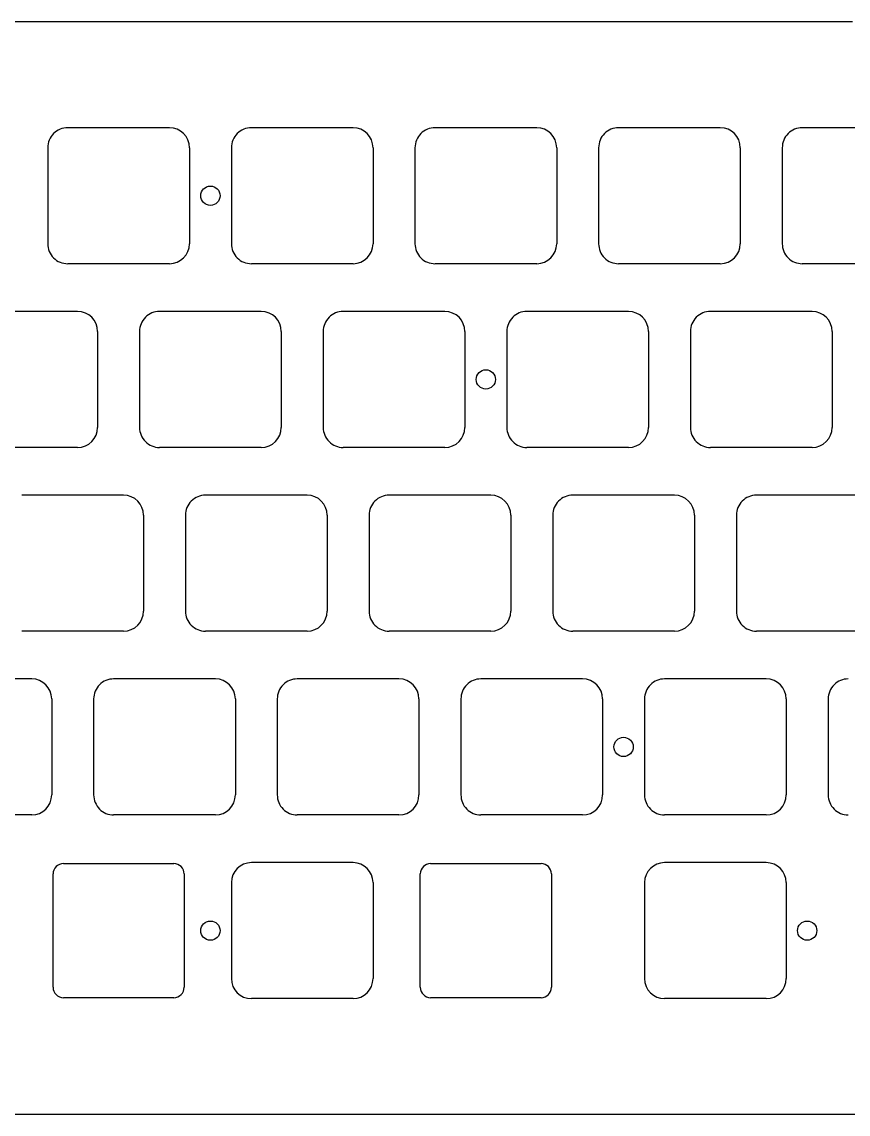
# Model space of a CAD drawing. Header units: millimetres. Extents: x -10 to 277, y -95 to 18.
# Drawn here: x 123.3 to 209, y -95.2 to 18 of the extents above; entities that cross this region are included whole.
import ezdxf

# ---------------------------------------------------------------- set-up
doc = ezdxf.new("R2010")
doc.units = ezdxf.units.MM
doc.header["$MEASUREMENT"] = 0
doc.layers.add('BLACK', color=7, linetype='CONTINUOUS')
doc.layers.add('Edge.Cuts', color=53, linetype='CONTINUOUS')

msp = doc.modelspace()

# ---------------------------------------------------------------- linework, layer by layer
at = {"layer": 'BLACK', "linetype": 'Continuous'}
for p, q in [((127.625, -69.25), (139.075, -69.25)), ((157.675, -69.15), (147.124999, -69.15)), ((165.725, -69.25), (177.175, -69.25)), ((200.5375, -69.15), (189.987499, -69.15)), ((126.55, -82.075), (126.55, -70.325)), ((140.15, -70.325), (140.15, -82.075)), ((145.05, -71.225), (145.05, -81.175001)), ((159.75, -71.225), (159.75, -81.175)), ((164.65, -82.075), (164.65, -70.325)), ((178.25, -70.325), (178.25, -82.075)), ((187.9125, -71.225), (187.9125, -81.175001)), ((202.6125, -71.225), (202.6125, -81.175)), ((139.075, -83.15), (127.625, -83.15)), ((157.675, -83.25), (147.125, -83.25)), ((177.175, -83.15), (165.725, -83.15)), ((200.5375, -83.25), (189.9875, -83.25))]:
    msp.add_line(p, q, dxfattribs=at)
at = {"layer": 'BLACK'}
for centre in [(142.875, -76.2), (204.7875, -76.2)]:
    msp.add_circle(centre, 1, dxfattribs=at)
for centre, radius, start, end in [((127.624999, -70.324999), 1.074999, 89.9999467, 180.0000533), ((139.075001, -70.324999), 1.074999, 359.9999467, 90.0000533), ((147.125004, -71.225004), 2.075004, 90.00013806, 179.99988955), ((157.675, -71.225), 2.075, 0, 90), ((165.725, -70.325), 1.075, 90, 180), ((177.175, -70.325), 1.075, 0, 90), ((189.987504, -71.225004), 2.075004, 90.00013806, 179.99988955), ((200.5375, -71.225), 2.075, 0, 90), ((147.125002, -81.174998), 2.075002, 180.00008284, 269.99994478), ((157.675, -81.175), 2.075, 270, 0), ((189.987502, -81.174998), 2.075002, 180.00008284, 269.99994478), ((200.5375, -81.175), 2.075, 270, 0), ((127.624999, -82.075001), 1.074999, 179.9999467, 270.0000533), ((139.075001, -82.075001), 1.074999, 269.9999467, 0.0000533), ((165.725, -82.075), 1.075, 180, 270), ((177.175, -82.075), 1.075, 270, 0)]:
    msp.add_arc(centre, radius, start, end, dxfattribs=at)
at = {"layer": 'Edge.Cuts', "linetype": 'Continuous'}
for p, q in [((209.475, 18.026), (57.225, 18.026)), ((138.625, 7.05), (128.075, 7.05)), ((157.675, 7.05), (147.125, 7.05)), ((176.725, 7.05), (166.175, 7.05)), ((195.775, 7.05), (185.225, 7.05)), ((214.825, 7.05), (204.275, 7.05)), ((126, 4.975), (126, -4.975)), ((140.7, 4.975), (140.7, -4.975)), ((145.05, 4.975), (145.05, -4.975)), ((159.75, 4.975), (159.75, -4.975)), ((164.1, 4.975), (164.1, -4.975)), ((178.8, 4.975), (178.8, -4.975)), ((183.15, 4.975), (183.15, -4.975)), ((197.85, 4.975), (197.85, -4.975)), ((202.2, 4.975), (202.2, -4.975)), ((138.625, -7.05), (128.075, -7.05)), ((157.675, -7.05), (147.125, -7.05)), ((176.725, -7.05), (166.175, -7.05)), ((195.775, -7.05), (185.225, -7.05)), ((214.825, -7.05), (204.275, -7.05)), ((129.1, -12), (118.55, -12)), ((148.15, -12), (137.6, -12)), ((167.2, -12), (156.65, -12)), ((186.25, -12), (175.7, -12)), ((205.3, -12), (194.75, -12)), ((131.175, -14.075), (131.175, -24.025)), ((135.525, -14.075), (135.525, -24.025)), ((150.225, -14.075), (150.225, -24.025)), ((154.575, -14.075), (154.575, -24.025)), ((169.275, -14.075), (169.275, -24.025)), ((173.625, -14.075), (173.625, -24.025)), ((188.325, -14.075), (188.325, -24.025)), ((192.675, -14.075), (192.675, -24.025)), ((207.375, -14.075), (207.375, -24.025)), ((129.1, -26.1), (118.55, -26.1)), ((148.15, -26.1), (137.6, -26.1)), ((167.2, -26.1), (156.65, -26.1)), ((186.25, -26.1), (175.7, -26.1)), ((205.3, -26.1), (194.75, -26.1)), ((133.8625, -31.05), (123.3125, -31.05)), ((152.9125, -31.05), (142.3625, -31.05)), ((171.9625, -31.05), (161.4125, -31.05)), ((191.0125, -31.05), (180.4625, -31.05)), ((210.0625, -31.05), (199.5125, -31.05)), ((135.9375, -33.125), (135.9375, -43.075)), ((140.2875, -33.125), (140.2875, -43.075)), ((154.9875, -33.125), (154.9875, -43.075)), ((159.3375, -33.125), (159.3375, -43.075)), ((174.0375, -33.125), (174.0375, -43.075)), ((178.3875, -33.125), (178.3875, -43.075)), ((193.0875, -33.125), (193.0875, -43.075)), ((197.4375, -33.125), (197.4375, -43.075)), ((133.8625, -45.15), (123.3125, -45.15)), ((152.9125, -45.15), (142.3625, -45.15)), ((171.9625, -45.15), (161.4125, -45.15)), ((191.0125, -45.15), (180.4625, -45.15)), ((210.0625, -45.15), (199.5125, -45.15)), ((124.3375, -50.1), (113.7875, -50.1)), ((143.3875, -50.1), (132.8375, -50.1)), ((162.4375, -50.1), (151.8875, -50.1)), ((181.4875, -50.1), (170.9375, -50.1)), ((200.5375, -50.1), (189.9875, -50.1)), ((126.4125, -52.175), (126.4125, -62.125)), ((130.7625, -52.175), (130.7625, -62.125)), ((145.4625, -52.175), (145.4625, -62.125)), ((149.8125, -52.175), (149.8125, -62.125)), ((164.5125, -52.175), (164.5125, -62.125)), ((168.8625, -52.175), (168.8625, -62.125)), ((183.5625, -52.175), (183.5625, -62.125)), ((187.9125, -52.175), (187.9125, -62.125)), ((202.6125, -52.175), (202.6125, -62.125)), ((206.9625, -52.175), (206.9625, -62.125)), ((124.3375, -64.2), (113.7875, -64.2)), ((143.3875, -64.2), (132.8375, -64.2)), ((162.4375, -64.2), (151.8875, -64.2)), ((181.4875, -64.2), (170.9375, -64.2)), ((200.5375, -64.2), (189.9875, -64.2)), ((52.325, -95.226), (214.375, -95.226))]:
    msp.add_line(p, q, dxfattribs=at)
at = {"layer": 'Edge.Cuts'}
for centre in [(142.875, 0), (171.45, -19.05), (185.7375, -57.15)]:
    msp.add_circle(centre, 1, dxfattribs=at)
for centre, radius, start, end in [((128.074972, 4.974985), 2.074972, 89.99922686, 179.99958581), ((138.624972, 4.974985), 2.075015, 0.00041418, 89.99922686), ((147.124972, 4.974985), 2.074972, 89.99922686, 179.99958581), ((157.674972, 4.974985), 2.075015, 0.00041418, 89.99922686), ((166.174972, 4.974985), 2.074972, 89.99922686, 179.99958581), ((176.724972, 4.974985), 2.075015, 0.00041418, 89.99922686), ((185.224972, 4.974985), 2.074972, 89.99922686, 179.99958581), ((195.774972, 4.974985), 2.075015, 0.00041418, 89.99922686), ((204.274972, 4.974985), 2.074972, 89.99922686, 179.99958581), ((128.074972, -4.975015), 2.074985, 179.99958581, 270.00077315), ((138.624972, -4.975015), 2.075028, 270.00077315, 0.00041418), ((147.124972, -4.975015), 2.074985, 179.99958581, 270.00077315), ((157.674972, -4.975015), 2.075028, 270.00077315, 0.00041418), ((166.174972, -4.975015), 2.074985, 179.99958581, 270.00077315), ((176.724972, -4.975015), 2.075028, 270.00077315, 0.00041418), ((185.224972, -4.975015), 2.074985, 179.99958581, 270.00077315), ((195.774972, -4.975015), 2.075028, 270.00077315, 0.00041418), ((204.274972, -4.975015), 2.074985, 179.99958581, 270.00077315), ((129.099972, -14.075015), 2.075015, 0.00041418, 89.99922686), ((137.599972, -14.075015), 2.074972, 89.99922686, 179.99958581), ((148.149972, -14.075015), 2.075015, 0.00041418, 89.99922686), ((156.649972, -14.075015), 2.074972, 89.99922686, 179.99958581), ((167.199972, -14.075015), 2.075015, 0.00041418, 89.99922686), ((175.699972, -14.075015), 2.074972, 89.99922686, 179.99958581), ((186.249972, -14.075015), 2.075015, 0.00041418, 89.99922686), ((194.749972, -14.075015), 2.074972, 89.99922686, 179.99958581), ((205.299972, -14.075015), 2.075015, 0.00041418, 89.99922686), ((129.099972, -24.025015), 2.075028, 270.00077315, 0.00041418), ((137.599972, -24.025015), 2.074985, 179.99958581, 270.00077315), ((148.149972, -24.025015), 2.075028, 270.00077315, 0.00041418), ((156.649972, -24.025015), 2.074985, 179.99958581, 270.00077315), ((167.199972, -24.025015), 2.075028, 270.00077315, 0.00041418), ((175.699972, -24.025015), 2.074985, 179.99958581, 270.00077315), ((186.249972, -24.025015), 2.075028, 270.00077315, 0.00041418), ((194.749972, -24.025015), 2.074985, 179.99958581, 270.00077315), ((205.299972, -24.025015), 2.075028, 270.00077315, 0.00041418), ((133.862472, -33.125015), 2.075015, 0.00041418, 89.99922686), ((142.362472, -33.125015), 2.074972, 89.99922686, 179.99958581), ((152.912472, -33.125015), 2.075015, 0.00041418, 89.99922686), ((161.412472, -33.125015), 2.074972, 89.99922686, 179.99958581), ((171.962472, -33.125015), 2.075015, 0.00041418, 89.99922686), ((180.462472, -33.125015), 2.074972, 89.99922686, 179.99958581), ((191.012472, -33.125015), 2.075015, 0.00041418, 89.99922686), ((199.512472, -33.125015), 2.074972, 89.99922686, 179.99958581), ((133.862472, -43.075015), 2.075028, 270.00077315, 0.00041418), ((142.362472, -43.075015), 2.074985, 179.99958581, 270.00077315), ((152.912472, -43.075015), 2.075028, 270.00077315, 0.00041418), ((161.412472, -43.075015), 2.074985, 179.99958581, 270.00077315), ((171.962472, -43.075015), 2.075028, 270.00077315, 0.00041418), ((180.462472, -43.075015), 2.074985, 179.99958581, 270.00077315), ((191.012472, -43.075015), 2.075028, 270.00077315, 0.00041418), ((199.512472, -43.075015), 2.074985, 179.99958581, 270.00077315), ((124.337472, -52.175015), 2.075015, 0.00041418, 89.99922686), ((132.837472, -52.175015), 2.074972, 89.99922686, 179.99958581), ((143.387472, -52.175015), 2.075015, 0.00041418, 89.99922686), ((151.887472, -52.175015), 2.074972, 89.99922686, 179.99958581), ((162.437472, -52.175015), 2.075015, 0.00041418, 89.99922686), ((170.937472, -52.175015), 2.074972, 89.99922686, 179.99958581), ((181.487472, -52.175015), 2.075015, 0.00041418, 89.99922686), ((189.987472, -52.175015), 2.074972, 89.99922686, 179.99958581), ((200.537472, -52.175015), 2.075015, 0.00041418, 89.99922686), ((209.037472, -52.175015), 2.074972, 89.99922686, 179.99958581), ((124.337472, -62.125015), 2.075028, 270.00077315, 0.00041418), ((132.837472, -62.125015), 2.074985, 179.99958581, 270.00077315), ((143.387472, -62.125015), 2.075028, 270.00077315, 0.00041418), ((151.887472, -62.125015), 2.074985, 179.99958581, 270.00077315), ((162.437472, -62.125015), 2.075028, 270.00077315, 0.00041418), ((170.937472, -62.125015), 2.074985, 179.99958581, 270.00077315), ((181.487472, -62.125015), 2.075028, 270.00077315, 0.00041418), ((189.987472, -62.125015), 2.074985, 179.99958581, 270.00077315), ((200.537472, -62.125015), 2.075028, 270.00077315, 0.00041418), ((209.037472, -62.125015), 2.074985, 179.99958581, 270.00077315)]:
    msp.add_arc(centre, radius, start, end, dxfattribs=at)

doc.saveas('drawing.dxf')
